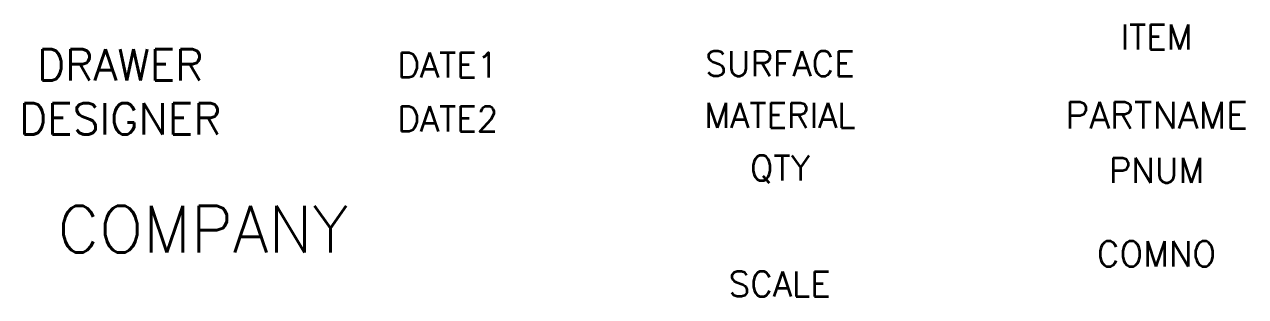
# Model space of a CAD drawing. Extents: x -166 to -29, y -22 to 8.
import ezdxf
from ezdxf.enums import TextEntityAlignment as Align

# ---------------------------------------------------------------- set-up
doc = ezdxf.new("R2010")
doc.units = 0
doc.header["$MEASUREMENT"] = 0
doc.layers.add('DIM', color=2, linetype='CONTINUOUS')
doc.styles.add('CHINA', font='ROMANS', dxfattribs={"bigfont": 'CHINESET'})

msp = doc.modelspace()

# ---------------------------------------------------------------- texts
at = {"layer": 'DIM', "color": 2, "linetype": 'CONTINUOUS', "style": 'CHINA'}
for tag, text, height, p in [('ITEM', '', 2.8, (-39.28, 6.68)), ('DRAWER', '', 3.5, (-155.2, 3.56)), ('DATE1', ' ', 2.8, (-118.56, 3.55)), ('SURFACE', '', 2.8, (-81.4, 3.71)), ('DESIGNER', '', 3.5, (-155.2, -2.44)), ('DATE2', '', 2.8, (-118.56, -2.46)), ('MATERIAL', '', 2.8, (-81.4, -2.06)), ('PARTNAME', '', 3, (-39.28, -2.05)), ('QTY', '1', 2.8, (-81.4, -8.08)), ('PNUM', '', 2.8, (-39.28, -8.2)), ('COMPANY', '', 5.2, (-145.96, -14.78)), ('COMNO', '', 2.8, (-39.28, -17.53)), ('SCALE', '1:1', 2.8, (-81.43, -20.9))]:
    msp.add_attdef(tag, text=text, height=height, dxfattribs=at).set_placement(p, align=Align.MIDDLE)

doc.saveas('drawing.dxf')
